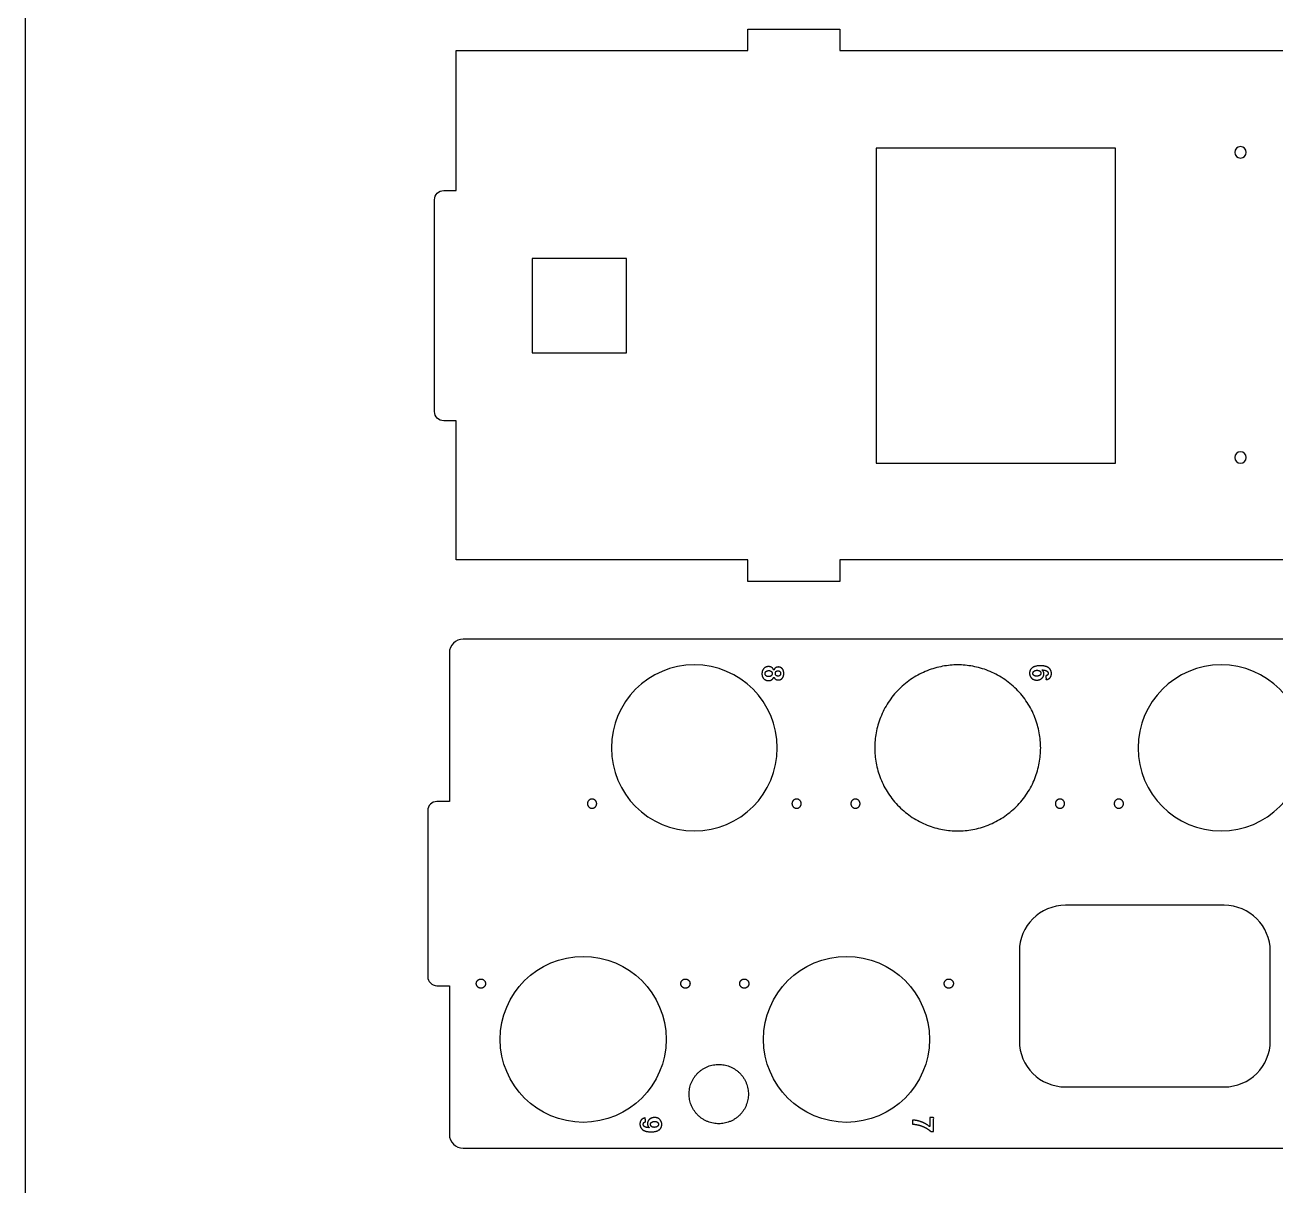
# Model space of a CAD drawing. Header units: millimetres. Extents: x -635 to 76, y -1320 to -500.
# Drawn here: x -634.9 to -363.1, y -1188.9 to -936.6 of the extents above; entities that cross this region are included whole.
import ezdxf

# ---------------------------------------------------------------- set-up
doc = ezdxf.new("R2010")
doc.units = ezdxf.units.MM
doc.layers.add('Default', color=18, linetype='Continuous', true_color=0x000000)
doc.layers.add('Layer 01', color=12, linetype='Continuous', true_color=0xc80000)

msp = doc.modelspace()

# ---------------------------------------------------------------- linework, layer by layer
at = {"layer": 'Default'}
msp.add_line((-547.403, -1107.345), (-547.403, -1143.345), dxfattribs=at)
for points in [[(-543.928, -972.614), (-541.228, -972.614), (-541.228, -942.214), (-477.813, -942.214), (-477.813, -937.514), (-457.813, -937.514), (-457.813, -942.214), (-281.952, -942.214), (-281.952, -937.514), (-261.952, -937.514), (-261.952, -942.214), (-230.628, -942.214), (-230.628, -964.177), (-227.928, -964.177)], [(-545.928, -1020.614), (-545.928, -974.614)], [(-227.928, -1030.851), (-230.628, -1030.851), (-230.628, -1052.814), (-261.952, -1052.814), (-261.952, -1057.514), (-281.952, -1057.514), (-281.952, -1052.814), (-457.813, -1052.814), (-457.813, -1057.514), (-477.813, -1057.514), (-477.813, -1052.814), (-541.228, -1052.814), (-541.228, -1022.614), (-543.928, -1022.614)], [(-539.703, -1180.645), (-247.552, -1180.645), (-247.552, -1185.345), (-232.103, -1185.345), (-232.103, -1065.345), (-247.552, -1065.345), (-247.552, -1070.045), (-539.703, -1070.045)], [(-542.703, -1073.045), (-542.703, -1105.345), (-545.403, -1105.345)], [(-374.305, -1127.876), (-408.832, -1127.876)], [(-418.832, -1137.876), (-418.832, -1157.336)], [(-364.305, -1157.336), (-364.305, -1137.876)], [(-545.403, -1145.345), (-542.703, -1145.345), (-542.703, -1177.645)], [(-408.832, -1167.336), (-374.305, -1167.336)]]:
    msp.add_lwpolyline(points, dxfattribs=at)
for points in [[(-397.952, -963.392), (-449.937, -963.392), (-449.937, -1031.836), (-397.952, -1031.836)], [(-524.668, -987.364), (-524.668, -1007.864), (-504.168, -1007.864), (-504.168, -987.364)]]:
    msp.add_lwpolyline(points, close=True, dxfattribs=at)
at = {"layer": 'Default', "extrusion": (0, 0, -1)}
for centre, radius in [((370.778, -964.311), 1.25), ((370.778, -1030.611), 1.25), ((489.463, -1093.687), 18.03), ((374.999, -1093.687), 18.03)]:
    msp.add_circle(centre, radius, dxfattribs=at)
at = {"layer": 'Default'}
for centre in [(-513.621, -1157.002), (-456.389, -1157.002)]:
    msp.add_circle(centre, 18.03, dxfattribs=at)
at = {"layer": 'Default', "extrusion": (0, 0, -1)}
for centre, start, end in [((543.928, -974.614), 0, 90), ((543.928, -1020.614), 270, 0)]:
    msp.add_arc(centre, 2, start, end, dxfattribs=at)
at = {"layer": 'Default'}
for centre, radius, start, end in [((-539.703, -1073.045), 3, 90, 180), ((-545.403, -1107.345), 2, 90, 180), ((-408.832, -1137.876), 10, 90, 180), ((-374.305, -1137.876), 10, 0, 90), ((-545.403, -1143.345), 2, 180, 270), ((-408.832, -1157.336), 10, 180, 270), ((-374.305, -1157.336), 10, 270, 0), ((-539.703, -1177.645), 3, 180, 270)]:
    msp.add_arc(centre, radius, start, end, dxfattribs=at)
at = {"layer": 'Default', "color": 2, "true_color": 0xffff00}
for points, knots in [([(-472.182, -1076.784), (-472.036, -1076.431), (-471.78, -1076.271), (-471.524, -1076.11), (-471.219, -1076.11), (-470.698, -1076.11), (-470.358, -1076.477), (-470.018, -1076.844), (-470.018, -1077.52), (-470.018, -1078.19), (-470.358, -1078.561), (-470.698, -1078.931), (-471.219, -1078.931), (-471.543, -1078.931), (-471.796, -1078.766), (-472.048, -1078.601), (-472.182, -1078.302), (-472.337, -1078.68), (-472.634, -1078.877), (-472.932, -1079.075), (-473.321, -1079.075), (-473.963, -1079.075), (-474.364, -1078.665), (-474.766, -1078.255), (-474.766, -1077.574), (-474.766, -1076.942), (-474.434, -1076.521), (-474.042, -1076.024), (-473.359, -1076.024), (-472.982, -1076.024), (-472.668, -1076.207), (-472.353, -1076.39), (-472.182, -1076.784)], [0, 0, 0, 1, 1, 2, 2, 3, 3, 4, 4, 5, 5, 6, 6, 7, 7, 8, 8, 9, 9, 10, 10, 11, 11, 12, 12, 13, 13, 14, 14, 15, 15, 16, 16, 16]), ([(-413.004, -1078.87), (-413.052, -1078.438), (-413.099, -1078.007), (-412.834, -1077.974), (-412.707, -1077.839), (-412.581, -1077.704), (-412.581, -1077.487), (-412.581, -1077.201), (-412.836, -1077.002), (-413.091, -1076.804), (-413.892, -1076.752), (-413.502, -1077.089), (-413.502, -1077.589), (-413.502, -1078.152), (-413.928, -1078.554), (-414.355, -1078.956), (-415.029, -1078.956), (-415.745, -1078.956), (-416.177, -1078.537), (-416.61, -1078.118), (-416.61, -1077.461), (-416.61, -1076.756), (-416.063, -1076.302), (-415.516, -1075.848), (-414.269, -1075.848), (-412.991, -1075.848), (-412.426, -1076.321), (-411.862, -1076.794), (-411.862, -1077.55), (-411.862, -1078.08), (-412.154, -1078.427), (-412.447, -1078.775), (-413.004, -1078.87)], [0, 0, 0, 1, 1, 2, 2, 3, 3, 4, 4, 5, 5, 6, 6, 7, 7, 8, 8, 9, 9, 10, 10, 11, 11, 12, 12, 13, 13, 14, 14, 15, 15, 16, 16, 16]), ([(-473.279, -1076.887), (-473.655, -1076.887), (-473.865, -1077.08), (-474.076, -1077.273), (-474.076, -1077.56), (-474.076, -1077.842), (-473.873, -1078.027), (-473.671, -1078.211), (-473.289, -1078.211), (-472.955, -1078.211), (-472.753, -1078.023), (-472.55, -1077.836), (-472.55, -1077.547), (-472.55, -1077.214), (-472.78, -1077.051), (-473.01, -1076.887), (-473.279, -1076.887)], [0, 0, 0, 1, 1, 2, 2, 3, 3, 4, 4, 5, 5, 6, 6, 7, 7, 8, 8, 8]), ([(-471.279, -1076.945), (-471.553, -1076.945), (-471.706, -1077.101), (-471.86, -1077.257), (-471.86, -1077.517), (-471.86, -1077.78), (-471.705, -1077.938), (-471.55, -1078.096), (-471.276, -1078.096), (-471.018, -1078.096), (-470.863, -1077.94), (-470.708, -1077.784), (-470.708, -1077.527), (-470.708, -1077.261), (-470.865, -1077.103), (-471.021, -1076.945), (-471.279, -1076.945)], [0, 0, 0, 1, 1, 2, 2, 3, 3, 4, 4, 5, 5, 6, 6, 7, 7, 8, 8, 8]), ([(-414.971, -1076.827), (-415.412, -1076.827), (-415.651, -1077.032), (-415.891, -1077.237), (-415.891, -1077.5), (-415.891, -1077.755), (-415.695, -1077.924), (-415.498, -1078.093), (-415.052, -1078.093), (-414.592, -1078.093), (-414.378, -1077.911), (-414.164, -1077.728), (-414.164, -1077.455), (-414.164, -1077.192), (-414.368, -1077.009), (-414.572, -1076.827), (-414.971, -1076.827)], [0, 0, 0, 1, 1, 2, 2, 3, 3, 4, 4, 5, 5, 6, 6, 7, 7, 8, 8, 8]), ([(-500.141, -1174.073), (-500.093, -1174.504), (-500.046, -1174.936), (-500.309, -1174.968), (-500.437, -1175.104), (-500.564, -1175.24), (-500.564, -1175.463), (-500.564, -1175.745), (-500.309, -1175.942), (-500.054, -1176.139), (-499.255, -1176.194), (-499.643, -1175.854), (-499.643, -1175.345), (-499.643, -1174.79), (-499.218, -1174.388), (-498.793, -1173.986), (-498.112, -1173.986), (-497.403, -1173.986), (-496.969, -1174.407), (-496.535, -1174.828), (-496.535, -1175.478), (-496.535, -1176.187), (-497.081, -1176.641), (-497.628, -1177.094), (-498.88, -1177.094), (-500.154, -1177.094), (-500.719, -1176.621), (-501.283, -1176.147), (-501.283, -1175.388), (-501.283, -1174.842), (-500.997, -1174.505), (-500.711, -1174.168), (-500.141, -1174.073)], [0, 0, 0, 1, 1, 2, 2, 3, 3, 4, 4, 5, 5, 6, 6, 7, 7, 8, 8, 9, 9, 10, 10, 11, 11, 12, 12, 13, 13, 14, 14, 15, 15, 16, 16, 16]), ([(-438.292, -1173.946), (-437.875, -1173.946), (-437.457, -1173.946), (-437.457, -1175.471), (-437.457, -1176.996), (-437.774, -1176.996), (-438.091, -1176.996), (-438.462, -1176.621), (-439.157, -1176.234), (-439.852, -1175.846), (-440.635, -1175.642), (-441.417, -1175.439), (-442.033, -1175.442), (-442.033, -1174.996), (-442.033, -1174.55), (-441.074, -1174.573), (-440.076, -1174.957), (-439.078, -1175.34), (-438.292, -1175.982), (-438.292, -1174.964), (-438.292, -1173.946)], [0, 0, 0, 1, 1, 2, 2, 3, 3, 4, 4, 5, 5, 6, 6, 7, 7, 8, 8, 9, 9, 10, 10, 10]), ([(-498.172, -1176.116), (-497.736, -1176.116), (-497.495, -1175.912), (-497.254, -1175.708), (-497.254, -1175.441), (-497.254, -1175.186), (-497.451, -1175.018), (-497.649, -1174.85), (-498.098, -1174.85), (-498.554, -1174.85), (-498.767, -1175.033), (-498.981, -1175.215), (-498.981, -1175.49), (-498.981, -1175.754), (-498.775, -1175.935), (-498.57, -1176.116), (-498.172, -1176.116)], [0, 0, 0, 1, 1, 2, 2, 3, 3, 4, 4, 5, 5, 6, 6, 7, 7, 8, 8, 8])]:
    msp.add_open_spline(points, degree=2, knots=knots, dxfattribs=at)
at = {"layer": 'Default'}
for points, knots in [([(-432.231, -1111.717), (-450.261, -1111.717), (-450.261, -1093.687), (-450.261, -1075.657), (-432.231, -1075.657), (-414.201, -1075.657), (-414.201, -1093.687), (-414.201, -1111.717), (-432.231, -1111.717)], [0, 0, 0, 28.3214578, 28.3214578, 56.6429155, 56.6429155, 84.9643733, 84.9643733, 113.2858311, 113.2858311, 113.2858311]), ([(-510.683, -1105.797), (-510.683, -1106.797), (-511.683, -1106.797), (-512.683, -1106.797), (-512.683, -1105.797), (-512.683, -1104.797), (-511.683, -1104.797), (-510.683, -1104.797), (-510.683, -1105.797)], [-45.676761, -45.676761, -45.676761, -44.1059646, -44.1059646, -42.5351683, -42.5351683, -40.964372, -40.964372, -39.3935756, -39.3935756, -39.3935756]), ([(-466.243, -1105.797), (-466.243, -1106.797), (-467.243, -1106.797), (-468.243, -1106.797), (-468.243, -1105.797), (-468.243, -1104.797), (-467.243, -1104.797), (-466.243, -1104.797), (-466.243, -1105.797)], [-45.676761, -45.676761, -45.676761, -44.1059646, -44.1059646, -42.5351683, -42.5351683, -40.964372, -40.964372, -39.3935756, -39.3935756, -39.3935756]), ([(-453.451, -1105.797), (-453.451, -1106.797), (-454.451, -1106.797), (-455.451, -1106.797), (-455.451, -1105.797), (-455.451, -1104.797), (-454.451, -1104.797), (-453.451, -1104.797), (-453.451, -1105.797)], [-45.676761, -45.676761, -45.676761, -44.1059646, -44.1059646, -42.5351683, -42.5351683, -40.964372, -40.964372, -39.3935756, -39.3935756, -39.3935756]), ([(-409.011, -1105.797), (-409.011, -1106.797), (-410.011, -1106.797), (-411.011, -1106.797), (-411.011, -1105.797), (-411.011, -1104.797), (-410.011, -1104.797), (-409.011, -1104.797), (-409.011, -1105.797)], [-45.676761, -45.676761, -45.676761, -44.1059646, -44.1059646, -42.5351683, -42.5351683, -40.964372, -40.964372, -39.3935756, -39.3935756, -39.3935756]), ([(-396.219, -1105.797), (-396.219, -1106.797), (-397.219, -1106.797), (-398.219, -1106.797), (-398.219, -1105.797), (-398.219, -1104.797), (-397.219, -1104.797), (-396.219, -1104.797), (-396.219, -1105.797)], [-45.676761, -45.676761, -45.676761, -44.1059646, -44.1059646, -42.5351683, -42.5351683, -40.964372, -40.964372, -39.3935756, -39.3935756, -39.3935756]), ([(-534.841, -1144.892), (-534.841, -1143.892), (-535.841, -1143.892), (-536.841, -1143.892), (-536.841, -1144.892), (-536.841, -1145.892), (-535.841, -1145.892), (-534.841, -1145.892), (-534.841, -1144.892)], [-45.676761, -45.676761, -45.676761, -44.1059646, -44.1059646, -42.5351683, -42.5351683, -40.964372, -40.964372, -39.3935756, -39.3935756, -39.3935756]), ([(-490.401, -1144.892), (-490.401, -1143.892), (-491.401, -1143.892), (-492.401, -1143.892), (-492.401, -1144.892), (-492.401, -1145.892), (-491.401, -1145.892), (-490.401, -1145.892), (-490.401, -1144.892)], [-45.676761, -45.676761, -45.676761, -44.1059646, -44.1059646, -42.5351683, -42.5351683, -40.964372, -40.964372, -39.3935756, -39.3935756, -39.3935756]), ([(-477.609, -1144.892), (-477.609, -1143.892), (-478.609, -1143.892), (-479.609, -1143.892), (-479.609, -1144.892), (-479.609, -1145.892), (-478.609, -1145.892), (-477.609, -1145.892), (-477.609, -1144.892)], [-45.676761, -45.676761, -45.676761, -44.1059646, -44.1059646, -42.5351683, -42.5351683, -40.964372, -40.964372, -39.3935756, -39.3935756, -39.3935756]), ([(-433.169, -1144.892), (-433.169, -1143.892), (-434.169, -1143.892), (-435.169, -1143.892), (-435.169, -1144.892), (-435.169, -1145.892), (-434.169, -1145.892), (-433.169, -1145.892), (-433.169, -1144.892)], [-45.676761, -45.676761, -45.676761, -44.1059646, -44.1059646, -42.5351683, -42.5351683, -40.964372, -40.964372, -39.3935756, -39.3935756, -39.3935756]), ([(-484.158, -1175.335), (-477.714, -1175.335), (-477.714, -1168.891), (-477.714, -1162.447), (-484.158, -1162.447), (-490.603, -1162.447), (-490.603, -1168.891), (-490.603, -1175.335), (-484.158, -1175.335)], [0, 0, 0, 11.7809725, 11.7809725, 23.5619449, 23.5619449, 35.3429174, 35.3429174, 47.1238898, 47.1238898, 47.1238898])]:
    msp.add_rational_spline(points, [1, 0.707106781187, 1, 0.707106781187, 1, 0.707106781187, 1, 0.707106781187, 1], degree=2, knots=knots, dxfattribs=at)
at = {"layer": 'Layer 01'}
msp.add_lwpolyline([(-634.912, -1320.22), (75.95, -1320.22), (75.95, -504.37), (-634.912, -504.37)], close=True, dxfattribs=at)

doc.saveas('drawing.dxf')
